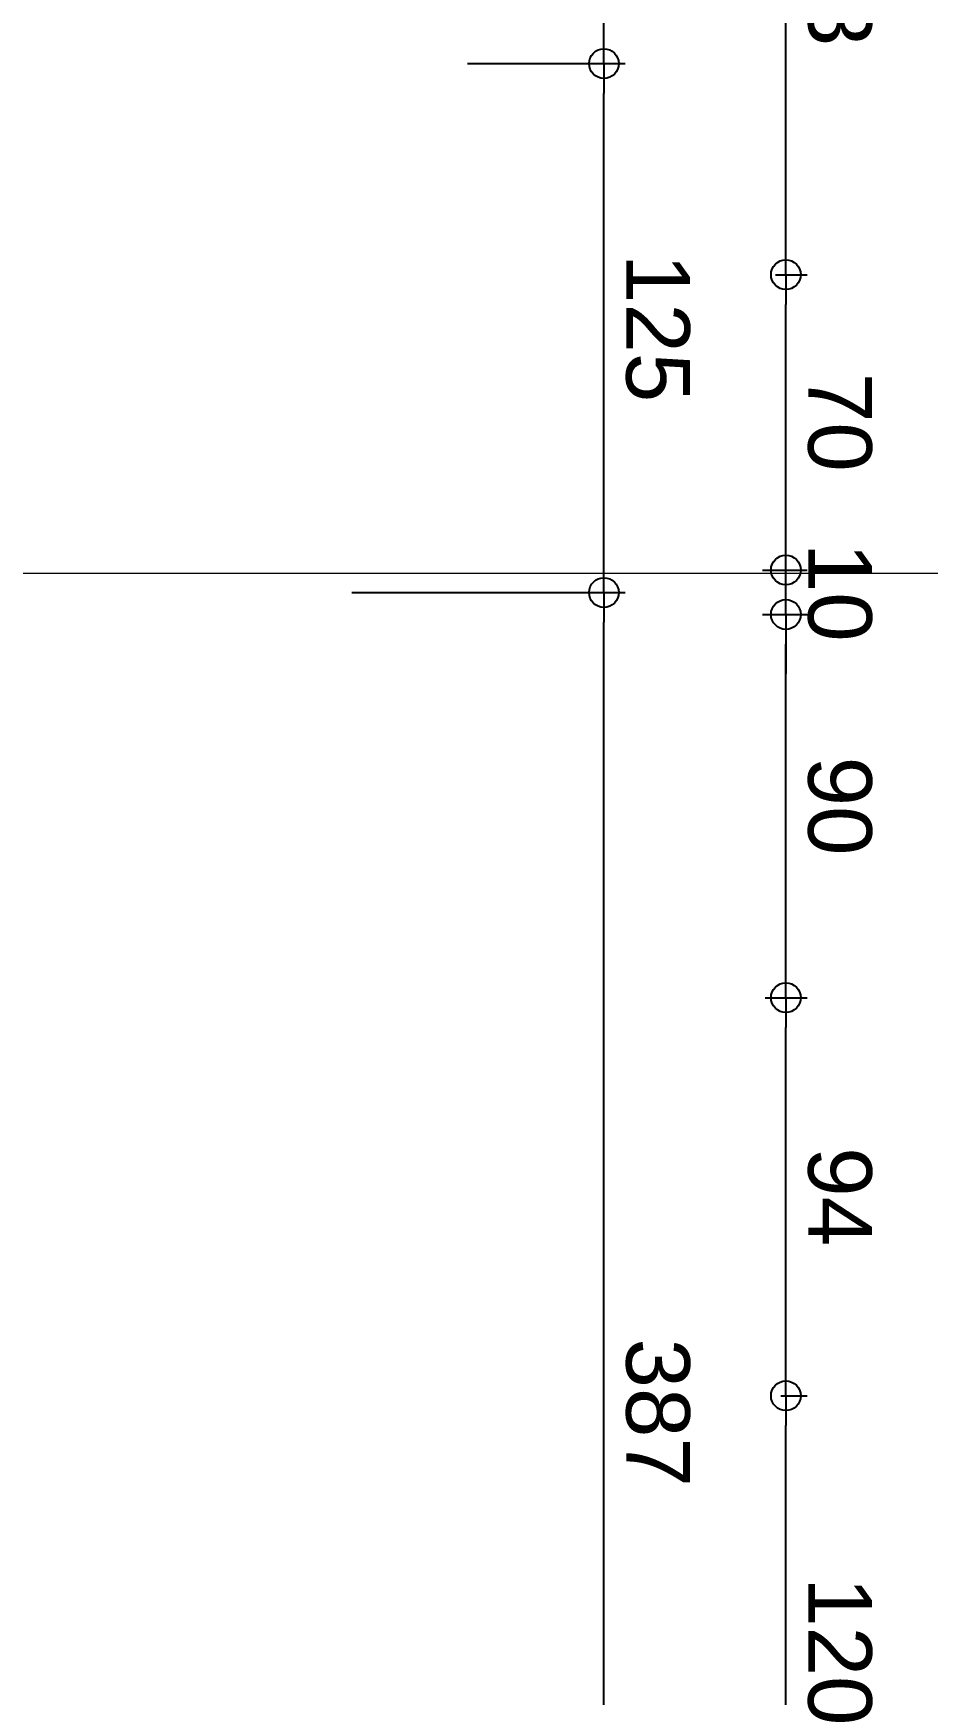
# Model space of a CAD drawing. Header units: millimetres. Extents: x 676 to 5035, y 216 to 2687.
# Drawn here: x 4439 to 4649.9, y 948.4 to 1340 of the extents above; entities that cross this region are included whole.
import ezdxf

# ---------------------------------------------------------------- set-up
doc = ezdxf.new("R2010")
doc.units = ezdxf.units.MM
doc.layers.add('SEM_TARAMA', color=253, linetype='Continuous', lineweight=5)
doc.styles.get("Standard").update_dxf_attribs({"font": 'arial.ttf'})
doc.dimstyles.new('1-50-2', dxfattribs={"dimtxt": 15, "dimasz": 7, "dimexe": 5, "dimexo": 5, "dimgap": 5, "dimtad": 1, "dimdec": 0, "dimtxsty": 'Standard', "dimblk": 'ORIGIN', "dimcen": 5, "dimdle": 7, "dimclrd": 256, "dimclre": 256, "dimclrt": 256, "dimadec": 0, "dimazin": 0, "dimtfac": 1, "dimtdec": 0, "dimtix": 1, "dimtmove": 0, "dimatfit": 3, "dimldrblk": 'ORIGIN', "dimfxl": 1, "dimlwd": -1, "dimlwe": -1, "dimarcsym": 0})

# ---------------------------------------------------------------- blocks, each defined once
blk = doc.blocks.new('_Origin')
at = {"color": 0, "linetype": 'ByBlock', "lineweight": -2}
blk.add_line((0, 0), (-1, 0), dxfattribs=at)
blk.add_circle((0, 0), 0.5, dxfattribs=at)
blk = doc.blocks.new('*D29')
at = {"transparency": 16777216}
for p, q in [((5051.21, 1996.31), (4977.47, 1996.31)), ((4982.47, 1989.31), (4982.47, 1616.78)), ((5041.89, 1609.78), (4977.47, 1609.78))]:
    blk.add_line(p, q, dxfattribs=at)
at = {"layer": 'Defpoints', "color": 0, "transparency": 16777216}
for p in [(5056.21, 1996.31), (4982.47, 1609.78), (5046.89, 1609.78)]:
    blk.add_point(p, dxfattribs=at)
at = {"transparency": 16777216, "xscale": 7, "yscale": 7, "zscale": 7}
for p, rotation in [((4982.47, 1996.31), 90), ((4982.47, 1609.78), 270)]:
    blk.add_blockref('_Origin', p, dxfattribs=dict(at, rotation=rotation))
at = {"transparency": 16777216, "insert": (4969.81, 1803.04), "char_height": 15, "attachment_point": 5, "rotation": 90}
blk.add_mtext('387', dxfattribs=at)
blk = doc.blocks.new('*D30')
at = {"transparency": 16777216}
for p, q in [((5041.89, 1609.78), (4977.47, 1609.78)), ((4982.47, 1602.78), (4982.47, 1492.13)), ((5014.64, 1485.13), (4977.47, 1485.13))]:
    blk.add_line(p, q, dxfattribs=at)
at = {"layer": 'Defpoints', "color": 0, "transparency": 16777216}
for p in [(5046.89, 1609.78), (4982.47, 1485.13), (5019.64, 1485.13)]:
    blk.add_point(p, dxfattribs=at)
at = {"transparency": 16777216, "xscale": 7, "yscale": 7, "zscale": 7}
for p, rotation in [((4982.47, 1609.78), 90), ((4982.47, 1485.13), 270)]:
    blk.add_blockref('_Origin', p, dxfattribs=dict(at, rotation=rotation))
at = {"transparency": 16777216, "insert": (4969.81, 1547.45), "char_height": 15, "attachment_point": 5, "rotation": 90}
blk.add_mtext('125', dxfattribs=at)
blk = doc.blocks.new('*D31')
at = {"transparency": 16777216}
for p, q in [((5014.64, 1485.13), (4977.47, 1485.13)), ((4982.47, 1478.13), (4982.47, 1332)), ((4997.78, 1325), (4977.47, 1325))]:
    blk.add_line(p, q, dxfattribs=at)
at = {"layer": 'Defpoints', "color": 0, "transparency": 16777216}
for p in [(5019.64, 1485.13), (4982.47, 1325), (5002.78, 1325)]:
    blk.add_point(p, dxfattribs=at)
at = {"transparency": 16777216, "xscale": 7, "yscale": 7, "zscale": 7}
for p, rotation in [((4982.47, 1485.13), 90), ((4982.47, 1325), 270)]:
    blk.add_blockref('_Origin', p, dxfattribs=dict(at, rotation=rotation))
at = {"transparency": 16777216, "insert": (4969.81, 1405.07), "char_height": 15, "attachment_point": 5, "rotation": 90}
blk.add_mtext('160', dxfattribs=at)
blk = doc.blocks.new('*D45')
at = {"transparency": 16777216}
for p, q in [((4952.52, 1919.49), (4934.57, 1919.49)), ((4939.57, 1912.49), (4939.57, 1806.05)), ((4940.79, 1799.05), (4934.57, 1799.05))]:
    blk.add_line(p, q, dxfattribs=at)
at = {"layer": 'Defpoints', "color": 0, "transparency": 16777216}
for p in [(4957.52, 1919.49), (4939.57, 1799.05), (4945.79, 1799.05)]:
    blk.add_point(p, dxfattribs=at)
at = {"transparency": 16777216, "xscale": 7, "yscale": 7, "zscale": 7}
for p, rotation in [((4939.57, 1919.49), 90), ((4939.57, 1799.05), 270)]:
    blk.add_blockref('_Origin', p, dxfattribs=dict(at, rotation=rotation))
at = {"transparency": 16777216, "insert": (4926.91, 1859.27), "char_height": 15, "attachment_point": 5, "rotation": 90}
blk.add_mtext('120', dxfattribs=at)
blk = doc.blocks.new('*D46')
at = {"transparency": 16777216}
for p, q in [((4940.79, 1799.05), (4934.57, 1799.05)), ((4939.57, 1792.05), (4939.57, 1712.24)), ((4944.49, 1705.24), (4934.57, 1705.24))]:
    blk.add_line(p, q, dxfattribs=at)
at = {"layer": 'Defpoints', "color": 0, "transparency": 16777216}
for p in [(4945.79, 1799.05), (4939.57, 1705.24), (4949.49, 1705.24)]:
    blk.add_point(p, dxfattribs=at)
at = {"transparency": 16777216, "xscale": 7, "yscale": 7, "zscale": 7}
for p, rotation in [((4939.57, 1799.05), 90), ((4939.57, 1705.24), 270)]:
    blk.add_blockref('_Origin', p, dxfattribs=dict(at, rotation=rotation))
at = {"transparency": 16777216, "insert": (4926.91, 1752.14), "char_height": 15, "attachment_point": 5, "rotation": 90}
blk.add_mtext('94', dxfattribs=at)
blk = doc.blocks.new('*D47')
at = {"transparency": 16777216}
for p, q in [((4944.49, 1705.24), (4934.57, 1705.24)), ((4939.57, 1698.24), (4939.57, 1621.94)), ((4945.09, 1614.94), (4934.57, 1614.94))]:
    blk.add_line(p, q, dxfattribs=at)
at = {"layer": 'Defpoints', "color": 0, "transparency": 16777216}
for p in [(4949.49, 1705.24), (4939.57, 1614.94), (4950.09, 1614.94)]:
    blk.add_point(p, dxfattribs=at)
at = {"transparency": 16777216, "xscale": 7, "yscale": 7, "zscale": 7}
for p, rotation in [((4939.57, 1705.24), 90), ((4939.57, 1614.94), 270)]:
    blk.add_blockref('_Origin', p, dxfattribs=dict(at, rotation=rotation))
at = {"transparency": 16777216, "insert": (4926.91, 1660.09), "char_height": 15, "attachment_point": 5, "rotation": 90}
blk.add_mtext('90', dxfattribs=at)
blk = doc.blocks.new('*D48')
at = {"transparency": 16777216}
for p, q in [((4939.57, 1621.94), (4939.57, 1628.94)), ((4945.09, 1614.94), (4934.57, 1614.94)), ((4939.57, 1614.94), (4939.57, 1604.46)), ((4945.09, 1604.46), (4934.57, 1604.46)), ((4939.57, 1597.46), (4939.57, 1590.46))]:
    blk.add_line(p, q, dxfattribs=at)
at = {"layer": 'Defpoints', "color": 0, "transparency": 16777216}
for p in [(4950.09, 1614.94), (4939.57, 1604.46), (4950.09, 1604.46)]:
    blk.add_point(p, dxfattribs=at)
at = {"transparency": 16777216, "xscale": 7, "yscale": 7, "zscale": 7}
for p, rotation in [((4939.57, 1614.94), 270), ((4939.57, 1604.46), 90)]:
    blk.add_blockref('_Origin', p, dxfattribs=dict(at, rotation=rotation))
at = {"transparency": 16777216, "insert": (4926.91, 1609.7), "char_height": 15, "attachment_point": 5, "rotation": 90}
blk.add_mtext('10', dxfattribs=at)
blk = doc.blocks.new('*D49')
at = {"transparency": 16777216}
for p, q in [((4945.09, 1604.46), (4934.57, 1604.46)), ((4939.57, 1597.46), (4939.57, 1541.86)), ((4942, 1534.86), (4934.57, 1534.86))]:
    blk.add_line(p, q, dxfattribs=at)
at = {"layer": 'Defpoints', "color": 0, "transparency": 16777216}
for p in [(4950.09, 1604.46), (4939.57, 1534.86), (4947, 1534.86)]:
    blk.add_point(p, dxfattribs=at)
at = {"transparency": 16777216, "xscale": 7, "yscale": 7, "zscale": 7}
for p, rotation in [((4939.57, 1604.46), 90), ((4939.57, 1534.86), 270)]:
    blk.add_blockref('_Origin', p, dxfattribs=dict(at, rotation=rotation))
at = {"transparency": 16777216, "insert": (4926.91, 1569.66), "char_height": 15, "attachment_point": 5, "rotation": 90}
blk.add_mtext('70', dxfattribs=at)
blk = doc.blocks.new('*D50')
at = {"transparency": 16777216}
for p, q in [((4942, 1534.86), (4934.57, 1534.86)), ((4939.57, 1527.86), (4939.57, 1399.21)), ((4940.79, 1392.21), (4944.57, 1392.21))]:
    blk.add_line(p, q, dxfattribs=at)
at = {"layer": 'Defpoints', "color": 0, "transparency": 16777216}
for p in [(4947, 1534.86), (4935.79, 1392.21), (4939.57, 1392.21)]:
    blk.add_point(p, dxfattribs=at)
at = {"transparency": 16777216, "xscale": 7, "yscale": 7, "zscale": 7}
for p, rotation in [((4939.57, 1534.86), 90), ((4939.57, 1392.21), 270)]:
    blk.add_blockref('_Origin', p, dxfattribs=dict(at, rotation=rotation))
at = {"transparency": 16777216, "insert": (4926.91, 1463.54), "char_height": 15, "attachment_point": 5, "rotation": 90}
blk.add_mtext('143', dxfattribs=at)
blk = doc.blocks.new('ölçü 2')
for base, p1, p2, picture, middle in [((4982.47, 1609.78), (5056.21, 1996.31), (5046.89, 1609.78), '*D29', (4969.81, 1803.04)), ((4939.57, 1799.05), (4957.52, 1919.49), (4945.79, 1799.05), '*D45', (4926.91, 1859.27)), ((4939.57, 1705.24), (4945.79, 1799.05), (4949.49, 1705.24), '*D46', (4926.91, 1752.14)), ((4939.57, 1614.94), (4949.49, 1705.24), (4950.09, 1614.94), '*D47', (4926.91, 1660.09)), ((4939.57, 1604.46), (4950.09, 1614.94), (4950.09, 1604.46), '*D48', (4926.91, 1609.7)), ((4982.47, 1485.13), (5046.89, 1609.78), (5019.64, 1485.13), '*D30', (4969.81, 1547.45)), ((4939.57, 1534.86), (4950.09, 1604.46), (4947, 1534.86), '*D49', (4926.91, 1569.66)), ((4939.57, 1392.21), (4947, 1534.86), (4935.79, 1392.21), '*D50', (4926.91, 1463.54)), ((4982.47, 1325), (5019.64, 1485.13), (5002.78, 1325), '*D31', (4969.81, 1405.07))]:
    dim = blk.add_linear_dim(base=base, p1=p1, p2=p2, angle=90, dimstyle='1-50-2', override={"dimtmove": 1})
    dim.commit()
    dim.dimension.update_dxf_attribs({"geometry": picture, "text_midpoint": middle})

msp = doc.modelspace()

# ---------------------------------------------------------------- linework, layer by layer
at = {"layer": 'SEM_TARAMA'}
msp.add_line((4958.48, 1212.64), (676.2, 1212.64), dxfattribs=at)

# ---------------------------------------------------------------- block references
at = {"rotation": 180}
msp.add_blockref('ölçü 2', (9556, 2817.94), dxfattribs=at)

doc.saveas('drawing.dxf')
